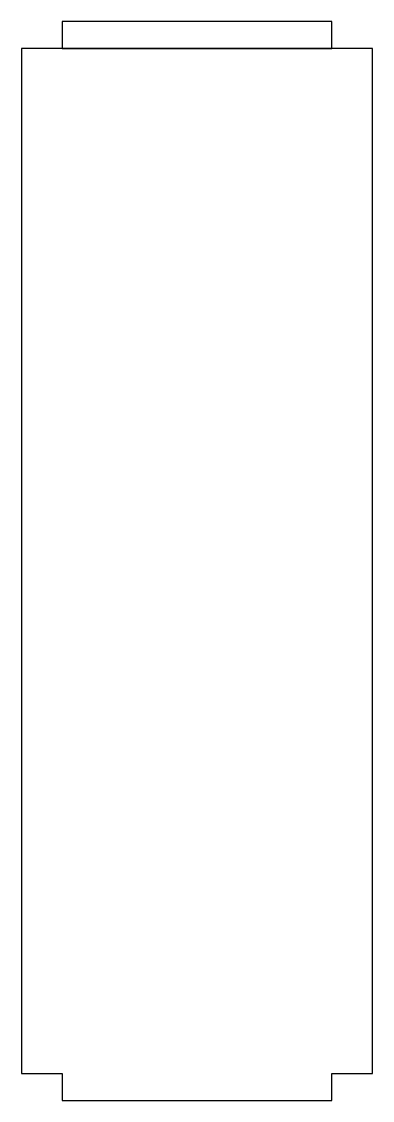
# Model space of a CAD drawing. Header units: inches. Extents: x -0.15 to 1.15, y -4 to 0.
import ezdxf

# ---------------------------------------------------------------- set-up
doc = ezdxf.new("R2010")
doc.units = ezdxf.units.IN
doc.header["$MEASUREMENT"] = 0

msp = doc.modelspace()

# ---------------------------------------------------------------- linework, layer by layer
msp.add_lwpolyline([(1, 0), (0, 0), (0, -0.1), (-0.15, -0.1), (-0.15, -3.9), (0, -3.9), (0, -4), (1, -4), (1, -3.9), (1.15, -3.9), (1.15, -0.1), (1, -0.1)])
for points in [[(0, 0), (0, -0.1), (1, -0.1), (1, 0)], [(1, 0), (0, 0), (0, -0.1), (1, -0.1)], [(0, -4), (1, -4), (1, -3.9), (1.15, -3.9), (1.15, -0.1), (1, -0.1), (0, -0.1), (-0.15, -0.1), (-0.15, -3.9), (0, -3.9)]]:
    msp.add_lwpolyline(points, close=True)

doc.saveas('drawing.dxf')
